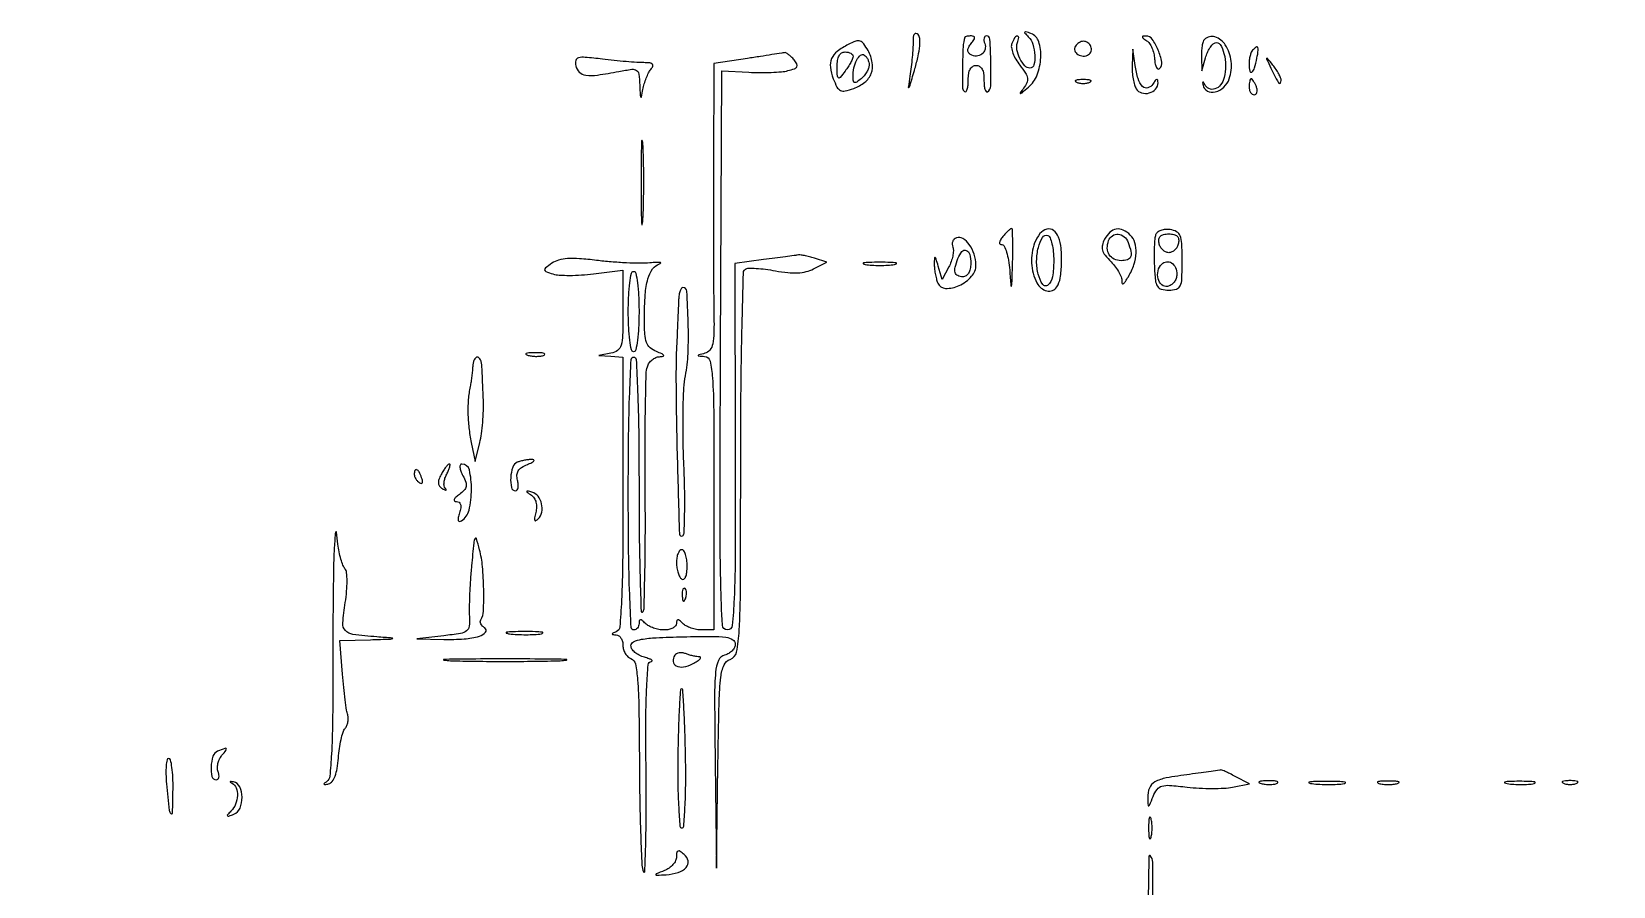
# Model space of a CAD drawing. Extents: x 24 to 1546, y 0 to 2379.
# Drawn here: x 23.5 to 319.1, y 1808.1 to 1967.8 of the extents above; entities that cross this region are included whole.
import ezdxf

# ---------------------------------------------------------------- set-up
doc = ezdxf.new("R2010")
doc.units = 0
doc.header["$MEASUREMENT"] = 0
doc.layers.get('0').update_dxf_attribs({"linetype": 'CONTINUOUS'})

msp = doc.modelspace()

# ---------------------------------------------------------------- linework, layer by layer
msp.add_lwpolyline([(339.46395, 1554.999339, -0.000003), (282.698834, 1555.153426, -0.227171)], format="xyb")
for points in [[(176.11491, 1965.405391, 0.045042), (174.045185, 1964.095237, 0.126221), (172.993988, 1962.755568, 0.13725), (172.765189, 1961.148424, 0.057449), (173.302735, 1959.00892, 0.028301), (173.99528, 1957.447691, 0.165259), (174.631908, 1956.831432, 0.166815), (175.508782, 1956.733699, 0.028969), (177.135532, 1957.197091, 0.086086), (179.204996, 1958.347009, 0.133594), (180.395173, 1959.992279, 0.132832), (180.591599, 1962.021014, 0.084632), (179.804014, 1964.272819, 0.030795), (178.988244, 1965.554284, 0.162525), (178.319475, 1966.031828, 0.163313), (177.499827, 1966.010597, 0.031173)], [(188.212798, 1965.850468, -0.018165), (188.176944, 1964.674668, -0.006641), (188.043768, 1963.01545, -0.006574), (187.850045, 1961.203739, -0.007821), (187.618091, 1959.5, 0.004198), (187.320755, 1957.428429, 0.793206), (187.442007, 1957.382263, 0.077103), (187.695752, 1957.92193, 0.00148), (188.559356, 1960.895469, 0.015306), (189.157752, 1963.247951, 0.031285), (189.453379, 1965.12851, 0.038413), (189.476611, 1966.52906, 0.183312), (189.154063, 1967.245937, 0.144842), (188.76037, 1967.459846, 0.305892), (188.452659, 1967.33563, 0.122603), (188.260541, 1966.808386, 0.027828)], [(197.911665, 1966.75, 0.072731), (197.558838, 1964.958368, 0.010355), (197.451656, 1961.202022, 0.005159), (197.461518, 1957.258838, 0.256515), (197.832357, 1956.603609, 0.37098), (198.108766, 1956.647339, 0.099724), (198.341491, 1957.068709, 0.053737), (198.494542, 1957.829788, 0.025917), (198.533619, 1958.824714, -0.04078), (198.612922, 1959.973054, -0.087959), (198.895705, 1960.809722, -0.125572), (199.367346, 1961.314742, -0.143402), (200, 1961.5, -0.143402), (200.632654, 1961.314742, -0.125572), (201.104295, 1960.809722, -0.087959), (201.387078, 1959.973054, -0.04078), (201.466381, 1958.824714, 0.023511), (201.500766, 1957.826924, 0.048044), (201.638932, 1957.056609, 0.085105), (201.849072, 1956.614029, 0.396887), (202.100996, 1956.562419, 0.252015), (202.726888, 1957.646809, 0.011862), (202.753075, 1962.010043, 0.010761), (202.581748, 1966.373526, 0.396526), (201.916, 1967, 0.196681), (201.636206, 1966.885511, 0.14386), (201.471088, 1966.589088, 0.09504), (201.456179, 1966.136938, 0.052513), (201.599558, 1965.601151, -0.154335), (201.665919, 1964.499308, -0.166759), (201.080886, 1963.599654, -0.161669), (200.050018, 1963.231309, -0.145051), (198.951442, 1963.530011, -0.110253), (198.564792, 1963.907337, -0.160707), (198.443671, 1964.36394, -0.115588), (198.608797, 1964.918193, -0.043282), (199.073886, 1965.589028, 0.023542), (199.581562, 1966.262907, 0.141986), (199.716495, 1966.674921, 0.313517), (199.562784, 1966.913039, 0.097798), (199.122445, 1967, 0.020847), (198.686043, 1966.981797, 0.030069), (198.30377, 1966.926563, 0.03015), (198.010504, 1966.847322, 0.230709)], [(209.75, 1966.859246, -0.121137), (210.606142, 1965.432972, -0.062803), (210.968181, 1963.374235, -0.073362), (210.793306, 1961.592346, -0.344344), (210.035184, 1961, -0.216865), (209.079399, 1961.435012, -0.065789), (208.178186, 1962.795152, -0.063571), (207.623149, 1964.432586, -0.136877), (207.718461, 1965.75, 0.055803), (207.947839, 1966.717463, 0.503782), (207.678946, 1966.972399, 0.220049), (207.169742, 1966.618195, 0.040879), (206.662865, 1965.563824, 0.135476), (206.591634, 1964.832515, 0.045487), (206.873176, 1963.78734, 0.041315), (207.412393, 1962.631861, 0.036844), (208.15272, 1961.532977, -0.021975), (209.210567, 1960.059244, -0.104174), (209.585173, 1959.09637, -0.14693), (209.474586, 1958.239452, -0.059621), (208.864077, 1957.219153, 0.007549), (208.214706, 1956.352813, 0.684814), (208.277317, 1956.25573, 0.123596), (208.573665, 1956.398471, 0.002882), (209.767233, 1957.404988, 0.12525), (211.400433, 1959.715817, 0.079676), (212.081119, 1962.95658, 0.088911), (211.69542, 1965.92191, 0.228963), (210.25, 1967.452257, 0.008433), (209.307933, 1967.79283, 0.309425), (209.097977, 1967.734694, 0.377046), (209.10202, 1967.538647, 0.009992)], [(218.542705, 1965.069098, 0.221146), (218.444975, 1964.246757, 0.174599), (219.002687, 1963.53216, 0.137965), (220.013092, 1963.232649, 0.142848), (221.016312, 1963.510081, 0.189436), (221.503635, 1964.160814, 0.165456), (221.45272, 1965.014234, 0.147302), (220.873321, 1965.730681, 0.150691), (220, 1966, 0.08914), (219.620145, 1965.931737, 0.053258), (219.208109, 1965.726548, 0.051122), (218.828194, 1965.425183, 0.061191)], [(231.847654, 1966.115317, -0.102744), (232.375591, 1965.603775, -0.046166), (232.844186, 1964.754379, -0.043067), (233.189645, 1963.731773, -0.04521), (233.347654, 1962.681653, 0.030677), (233.460937, 1961.744712, 0.075364), (233.686477, 1961.090735, 0.176807), (233.977459, 1960.825971, 0.301957), (234.287161, 1960.888184, 0.245808), (234.676389, 1962.128895, 0.053258), (234.025066, 1964.356291, 0.053302), (232.9196, 1966.392387, 0.249731), (231.774751, 1966.984687, 0.028686), (231.179906, 1966.943358, 0.401657), (231.056864, 1966.791268, 0.219846), (231.188278, 1966.559858, 0.014167)], [(242.666667, 1966.333333, 0.124626), (242.415134, 1965.911252, 0.029191), (242.225114, 1965.103646, 0.028316), (242.110535, 1964.121194, 0.024518), (242.09968, 1963.083333), (242.19936, 1960.5), (242.877263, 1962.925861, -0.035078), (243.218063, 1963.881304, -0.038721), (243.680061, 1964.747135, -0.042117), (244.187364, 1965.412046, -0.128987), (244.658244, 1965.719415, -0.343882), (245.594917, 1965.387365, -0.078524), (246.313546, 1963.7383, -0.06076), (246.620228, 1961.443765, -0.066919), (246.347241, 1959.219851, -0.098299), (245.67911, 1957.842858, -0.153653), (244.614146, 1957.085524, -0.198077), (243.50394, 1957.17213, -0.161755), (242.658333, 1958.025, 0.021854), (242.47198, 1958.362824, 0.485648), (242.375208, 1958.374375, 0.236791), (242.328524, 1958.233682, 0.013819), (242.408333, 1957.775, 0.230744), (243.224031, 1956.709667, 0.179003), (244.695259, 1956.547867, 0.128945), (246.299754, 1957.426891, 0.120861), (247.313789, 1959, 0.113428), (247.658942, 1962.240021, 0.111728), (246.559515, 1965.325506, 0.176445), (244.631, 1966.811979, 0.2802)], [(157.25, 1962.785269), (151, 1961.825384), (150.929363, 1942.662692, 0.000745), (150.91201, 1934.764085, 0.000748), (150.918228, 1926.877484, 0.00073), (150.943974, 1920.000172, 0.003002), (150.99065, 1915.835127, -0.006915), (151.005215, 1911.525835, -0.048325), (150.780711, 1909.436184, -0.118745), (150.249453, 1908.307677, -0.161635), (149.311288, 1907.701128, 0.002376), (148.149367, 1907.39429, 0.310294), (148.058168, 1907.287349, 0.42202), (148.13382, 1907.19649, 0.002898), (149.25, 1907.116001, -0.331473), (150.269472, 1906.246202, -0.039043), (150.731706, 1903.108356, -0.015675), (150.957288, 1896.991553, -0.001379), (151, 1881.5), (151, 1856), (148.7, 1856, -0.045545), (147.73134, 1856.088418, -0.037078), (146.723125, 1856.3525, -0.038434), (145.825061, 1856.739764, -0.075503), (145.2, 1857.2, 0.018208), (144.578624, 1857.777696, 0.180052), (144.25, 1857.9, 0.354955), (144.056215, 1857.742599, 0.051663), (144, 1857.2, -0.184457), (143.825048, 1856.7419, -0.090315), (143.324375, 1856.3525, -0.070178), (142.58011, 1856.088588, -0.050201), (141.7, 1856, -0.045545), (140.73134, 1856.088418, -0.037078), (139.723125, 1856.3525, -0.038434), (138.825061, 1856.739764, -0.075503), (138.2, 1857.2, 0.018208), (137.578624, 1857.777696, 0.180052), (137.25, 1857.9, 0.354955), (137.056215, 1857.742599, 0.051663), (137, 1857.2, -0.081935), (136.924388, 1856.74168, -0.092192), (136.70625, 1856.3525, -0.100665), (136.381414, 1856.092278, -0.119248), (136, 1856, -0.399768), (135.534362, 1856.443109, -0.002594), (135.259804, 1862.625, -0.007037), (135.060447, 1870.558738, -0.002762), (135, 1881.5, -0.002762), (135.060447, 1892.441262, -0.007037), (135.259804, 1900.375, -0.002594), (135.534362, 1906.556891, -0.399768), (136, 1907, -0.398834), (136.463993, 1906.559878, -0.002859), (136.739655, 1900.708333, -0.00741), (136.939363, 1893.184179, -0.002929), (137, 1882.833333, 0.002595), (137.047861, 1873.611899, 0.004515), (137.19637, 1865.961995, 0.001159), (137.396975, 1859.442401, 0.656282), (137.668493, 1859.33516, 0.191948), (137.936984, 1859.959527, 0.001201), (138.088939, 1866.177864, 0.004629), (138.180282, 1873.32899, 0.002907), (138.161063, 1881.690737, -0.002532), (138.135337, 1890.132222, -0.003739), (138.20567, 1897.539247, -0.001739), (138.334562, 1903.84054, -0.070969), (138.559958, 1905.18891, -0.076641), (138.905578, 1905.885948, -0.066226), (139.46019, 1906.486612, -0.068489), (140.131188, 1906.903765, -0.09574), (140.817388, 1907.063386, 0.034173), (141.508155, 1907.136864, 0.522766), (141.593162, 1907.320703, 0.155483), (141.30095, 1907.583279, 0.010337), (140.25, 1908.031162, -0.081227), (139.068059, 1908.746554, -0.130114), (138.400649, 1909.710395, -0.073959), (138.085874, 1911.269507, -0.013539), (138.013655, 1914.217776, -0.016057), (138.168635, 1918.682645, -0.05129), (138.670313, 1921.617554, -0.08632), (139.544393, 1923.455099, -0.164785), (140.852625, 1924.404842, 0.180056), (141.04542, 1924.553734, 0.555344), (140.987959, 1924.670598, 0.039584), (140.256606, 1924.685822, 0.008654), (139, 1924.590615, -0.026082), (137.220283, 1924.518004, -0.008917), (134.637442, 1924.593467, -0.008836), (131.784514, 1924.778346, -0.010088), (129.063634, 1925.05838, 0.012207), (125.866362, 1925.373759, 0.034579), (123.625866, 1925.384466, 0.050532), (121.982428, 1925.110251, 0.08639), (120.72672, 1924.521141, 0.010298), (119.523564, 1923.640937, 0.259816), (119.366563, 1923.279911, 0.286755), (119.597198, 1922.980714, 0.012058), (120.923415, 1922.524307, 0.062228), (122.081323, 1922.309968, 0.015354), (124.017183, 1922.25568, 0.015475), (126.254805, 1922.33093, 0.014934), (128.510329, 1922.544557), (134, 1923.230447), (134, 1915.684774, -0.006101), (133.943887, 1911.086223, -0.062694), (133.661096, 1909.210386, -0.167414), (132.993452, 1908.248189, -0.110994), (131.75, 1907.705733), (129.5, 1907.272364), (131.75, 1907.136182), (134, 1907), (134, 1881.583333, -0.0022), (133.944247, 1868.913884, -0.009847), (133.732744, 1861.493037, -0.008274), (133.413204, 1856.56376, -0.283765), (132.75, 1855.662281, 0.009076), (132.090194, 1855.382013, 0.295955), (132, 1855.242982, 0.382689), (132.096611, 1855.135242, 0.011437), (132.75, 1855.078947, -0.145035), (133.227022, 1854.904207, -0.091917), (133.632812, 1854.467119, -0.077773), (133.906653, 1853.836604, -0.063711), (134, 1853.106989, 0.07271), (134.112085, 1852.340293, 0.064008), (134.440625, 1851.600966, 0.066864), (134.926463, 1850.999607, 0.098143), (135.5, 1850.638374, -0.257857), (136.319265, 1849.665056, -0.028509), (136.734107, 1846.676923, -0.016723), (136.979129, 1841.522657, -0.002579), (137.070285, 1831.281385, 0.003337), (137.146546, 1823.96059, 0.004871), (137.31959, 1817.513147, 0.002481), (137.546303, 1812.058301, 0.082882), (137.820285, 1810.784647, 0.809727), (138.08442, 1810.82938, 0.003804), (138.24682, 1815.584877, 0.00581), (138.339517, 1821.801434, 0.003048), (138.317824, 1829.534647, -0.002833), (138.285777, 1839.442507, -0.011539), (138.43945, 1845.465162, -0.009739), (138.714392, 1849.498309, -0.364783), (139.317824, 1850.09968, 0.284125), (139.472228, 1850.214108, 0.367095), (139.418361, 1850.374354, 0.053817), (138.891292, 1850.619491, 0.014126), (138, 1850.894765, -0.050768), (137.043727, 1851.2687, -0.059104), (136.234375, 1851.813276, -0.068643), (135.683533, 1852.437059, -0.147636), (135.5, 1853.045085, -0.291792), (135.972731, 1853.786164, -0.066257), (137.463838, 1854.252061, -0.031112), (140.198168, 1854.549398, -0.005787), (145.25, 1854.723956, -0.004848), (150.644452, 1854.795546, -0.035144), (153.230768, 1854.622821, -0.095356), (154.534641, 1854.180459, -0.269659), (155, 1853.380337, -0.115988), (154.849906, 1852.742018, -0.075485), (154.4125, 1852.119601, -0.069258), (153.764481, 1851.607002, -0.068901), (153, 1851.289749, 0.232568), (151.85744, 1850.30213, 0.078476), (151.310004, 1848.106645, 0.023172), (151.124066, 1843.617549, 0.001657), (151.227096, 1831.133369), (151.454192, 1811.5), (151.748477, 1830.689398, -0.001879), (151.97603, 1842.606274, -0.02284), (152.288948, 1847.165809, -0.069635), (152.882989, 1849.461217, -0.221305), (154.021381, 1850.506786, 0.274241), (155.229115, 1851.861386, 0.034681), (155.731835, 1855.911665, 0.012706), (155.961524, 1863.900917, 0.000833), (156, 1887.008371, -0.002297), (156.063649, 1900.862084, -0.003805), (156.260026, 1912.551641, -0.00069), (156.524299, 1922.7975, -0.252695), (156.889147, 1923.431489, -0.138542), (157.482106, 1923.60087, -0.015463), (158.900603, 1923.561124, -0.017859), (160.619422, 1923.397952, -0.013583), (162.488069, 1923.101131, 0.020371), (164.79976, 1922.766033, 0.03924), (166.669052, 1922.719703, 0.048111), (168.240231, 1922.956855, 0.058222), (169.633588, 1923.484928), (172.069331, 1924.748607), (169.784665, 1925.482455, 0.016502), (168.842318, 1925.751183, 0.017366), (167.900122, 1925.95207, 0.017273), (167.078412, 1926.068534, 0.071103), (166.577453, 1926.050636, -0.009837), (165.973252, 1925.954364, -0.000758), (164.345233, 1925.730216, -0.001038), (162.402125, 1925.469793, -0.000792), (160.273898, 1925.192484), (154.892891, 1924.5), (154.97086, 1890.25, -0.001149), (154.970434, 1870.566099, -0.010024), (154.774951, 1861.827963, -0.014109), (154.420503, 1856.818093, -0.385549), (153.517264, 1856, -0.399397), (152.580092, 1856.89069, -0.006616), (152.284797, 1864.736888, -0.006605), (152.137393, 1877.925662, -0.000722), (152.24285, 1908.25), (152.5, 1960.5), (157.5, 1960.218753, 0.012372), (159.585783, 1960.153139, 0.011592), (161.718111, 1960.188279, 0.011647), (163.608015, 1960.307414, 0.038481), (164.838251, 1960.509955, 0.025248), (166.040814, 1960.869577, 0.182738), (166.493621, 1961.252952, 0.256167), (166.496244, 1961.756694, 0.049135), (165.965806, 1962.541201, 0.027656), (165.456259, 1963.090335, 0.035177), (164.926408, 1963.534047, 0.037851), (164.447827, 1963.828232, 0.170581), (164.127555, 1963.872577, -0.010546), (163.677985, 1963.791125, -0.000336), (161.848407, 1963.500618, -0.00065), (159.690206, 1963.162294, -0.000451)], [(125.178722, 1961.401429, 0.158772), (125.833866, 1960.241199, 0.154822), (127.053493, 1959.674988, 0.067579), (129.22833, 1959.691339, 0.012022), (133.25, 1960.367261, -0.013574), (135.669772, 1960.766236, -0.182203), (136.531579, 1960.569727, -0.219165), (136.965232, 1959.869744, -0.020463), (137.136182, 1957.795313, 0.002231), (137.223448, 1955.889798, 0.149279), (137.333003, 1955.58647, 0.646839), (137.462987, 1955.615601, 0.005051), (137.732, 1957, -0.026688), (137.983321, 1958.048821, -0.022202), (138.35819, 1959.132812, -0.022773), (138.791686, 1960.096065, -0.054849), (139.218263, 1960.75, 0.071159), (139.581023, 1961.347673, 0.315449), (139.500817, 1961.728272, 0.165285), (139.006239, 1961.951723, 0.023274), (137.872445, 1962.008692, -0.01582), (136.61267, 1962.053182, -0.004298), (134.624613, 1962.203635, -0.004344), (132.370738, 1962.413435, -0.004501), (130.147513, 1962.660121, 0.007018), (126.928691, 1963.000891, 0.08509), (125.694303, 1962.904002, 0.277483), (125.199238, 1962.404913, 0.110224)], [(177, 1963.19113, -0.102298), (176.910717, 1962.759313, -0.020657), (176.568717, 1962.049658, -0.021005), (176.093849, 1961.24362, -0.018293), (175.531803, 1960.44113, -0.008904), (174.575217, 1959.22215, -0.359985), (174.265865, 1959.160556, -0.266048), (174.074305, 1959.468698, -0.006145), (174.031803, 1961.25, -0.038784), (174.110388, 1962.439601, -0.086943), (174.391603, 1963.296967, -0.126574), (174.863085, 1963.81105, -0.145204), (175.5, 1964, -0.051956), (176.073921, 1963.940201, -0.071851), (176.559375, 1963.762394, -0.091838), (176.885572, 1963.499844, -0.179368)], [(180, 1961.563428, -0.089495), (179.892671, 1960.968595, -0.043127), (179.559375, 1960.266524, -0.040918), (179.073935, 1959.57377, -0.046298), (178.5, 1959, -0.019721), (177.691824, 1958.381417, -0.204932), (177.291396, 1958.296243, -0.31432), (177.060111, 1958.536184, -0.039507), (177, 1959.295768, -0.04968), (177.173562, 1961.038263, -0.068065), (177.690312, 1962.525162, -0.105325), (178.389869, 1963.389756, -0.318735), (179.104785, 1963.435239, -0.089854), (179.447538, 1963.126771, -0.053216), (179.737031, 1962.657169, -0.050994), (179.933598, 1962.108827, -0.060651)], [(229.165145, 1961.5, 0.027832), (229.178707, 1960.249034, 0.025589), (229.329746, 1958.971258, 0.026476), (229.583403, 1957.846269, 0.072568), (229.914388, 1957.104283, 0.185215), (230.927997, 1956.349534, 0.136078), (232.342263, 1956.344908, 0.138757), (233.537679, 1957.066322, 0.193361), (233.984687, 1958.218615, 0.050524), (233.926926, 1958.727997, 0.414827), (233.749239, 1958.842008, 0.181576), (233.47514, 1958.664299, 0.018146), (233.026328, 1958.008359, -0.182855), (232.07773, 1957.29423, -0.281412), (231.115204, 1957.555485, -0.117335), (230.270246, 1959.019269, -0.037141), (229.726779, 1961.5), (229.299664, 1964.5)], [(251.666667, 1964.333333, 0.102712), (251.409805, 1963.941869, 0.032763), (251.195833, 1963.275, 0.031128), (251.049138, 1962.481212, 0.030136), (251, 1961.666667, 0.051736), (251.131979, 1960.394571, 0.561507), (251.526873, 1960.254541, 0.153486), (252.033165, 1961.021102, 0.022217), (252.473942, 1962.864693, 0.010422), (252.728389, 1964.352258, 0.164243), (252.639064, 1964.851595, 0.454048), (252.343571, 1964.916362, 0.037202)], [(255.080288, 1961, 0.006075), (256.055586, 1959.014628, 0.053694), (256.586824, 1958.196761, 0.489146), (256.854728, 1958.202762, 0.161007), (257, 1958.642204, 0.098188), (256.900605, 1959.14347, 0.024594), (256.54317, 1959.901384, 0.024166), (256.040098, 1960.744118, 0.022242), (255.444834, 1961.55887, 0.001461), (254.39989, 1962.85537, 0.508695), (254.291678, 1962.849775, 0.260205), (254.280547, 1962.688401, 0.001053)], [(218.75, 1958.337719, 0.057986), (219.320008, 1958.181385, 0.037979), (220, 1958.12966, 0.037979), (220.679992, 1958.181385, 0.057986), (221.25, 1958.337719, 0.174857), (221.459382, 1958.525001, 0.447206), (221.398438, 1958.693942, 0.078554), (220.89144, 1958.810911, 0.017491), (220, 1958.842105, 0.017491), (219.10856, 1958.810911, 0.078554), (218.601562, 1958.693942, 0.447206), (218.540618, 1958.525001, 0.174857)], [(251, 1957.5, 0.062722), (251.07223, 1956.926468, 0.08088), (251.284531, 1956.440625, 0.098158), (251.599211, 1956.115494, 0.152681), (251.968615, 1956, 0.184534), (252.289193, 1956.122486, 0.147206), (252.483616, 1956.440625, 0.100118), (252.511135, 1956.925634, 0.055937), (252.361626, 1957.5, 0.02136), (252.112506, 1958.074558, 0.030395), (251.839659, 1958.559375, 0.030693), (251.579329, 1958.912889, 0.222225), (251.393011, 1959, 0.289661), (251.241071, 1958.903916, 0.046727), (251.115447, 1958.559375, 0.039339), (251.028469, 1958.074824, 0.024748)], [(137.394557, 1939.5, 0.002028), (137.415924, 1934.483644, 0.010914), (137.498197, 1931.755039, 0.884121), (137.616526, 1931.746638, 0.036599), (137.74339, 1932.79375, 0.007321), (137.850869, 1936.07342, 0.00458), (137.88528, 1939.914922, 0.004596), (137.849716, 1943.700613, 0.008346), (137.740553, 1946.79375, 0.070857), (137.614954, 1947.4349, 0.825028), (137.495023, 1947.417539, 0.009805), (137.414612, 1944.525065, 0.002097)], [(205, 1929.5, 0.029754), (204.527604, 1928.856478, 0.11453), (204.360594, 1928.392739, 0.265698), (204.478164, 1928.116039, 0.163847), (204.822764, 1928, -0.291652), (205.259824, 1927.72136, -0.035239), (205.686816, 1926.604687, -0.033009), (206.044107, 1925.070312, -0.021028), (206.264961, 1923.25, 0.001331), (206.507005, 1920.281222, 0.801789), (206.608285, 1920.267453, 0.080956), (206.699297, 1920.733901, 0.000576), (206.819752, 1924.75, 0.005659), (206.86173, 1927.146526, 0.009439), (206.836145, 1929.164062, 0.00354), (206.770646, 1930.858424, 0.400886), (206.622445, 1931, 0.172217), (206.412416, 1930.925448, 0.016008), (205.99011, 1930.559375, 0.019119), (205.504355, 1930.074554, 0.013852)], [(210.93395, 1928.326276, 0.105656), (210.353591, 1924.557481, 0.102824), (211.353071, 1920.840299, 0.218583), (213.218151, 1919.35415, 0.322736), (215.085612, 1920.104283, 0.103748), (215.702449, 1921.754481, 0.0295), (215.955265, 1924.495476, 0.030489), (215.875858, 1927.33413, 0.069482), (215.393011, 1929.418213, 0.138935), (214.476897, 1930.642224, 0.226861), (213.232389, 1930.902301, 0.165291), (211.932793, 1930.073377, 0.078179)], [(224.012265, 1929.022918, 0.064454), (223.592741, 1927.917308, 0.128575), (223.613006, 1926.988319, 0.098822), (224.10582, 1926.029009, 0.028466), (225.221563, 1924.778437, -0.035691), (226.069751, 1923.79967, -0.038644), (226.745452, 1922.734841, -0.041918), (227.171066, 1921.74042, -0.124137), (227.225263, 1921.005519, 0.183985), (227.282462, 1920.708911, 0.452664), (227.474887, 1920.676621, 0.071806), (227.886721, 1921.124447, 0.01614), (228.445347, 1922, 0.051437), (229.488617, 1924.257781, 0.071278), (229.904272, 1926.445549, 0.084934), (229.666534, 1928.352572, 0.123602), (228.8, 1929.8, 0.08504), (227.488245, 1930.728035, 0.152915), (226.19545, 1930.913615, 0.150029), (225.010479, 1930.32838, 0.080881)], [(233.545492, 1929.820137, 0.060141), (233.383868, 1929.044254, 0.010769), (233.289572, 1927.565915, 0.011492), (233.256076, 1925.819633, 0.010155), (233.299963, 1924, 0.013667), (233.489502, 1921.363079, 0.110784), (233.867996, 1920.220004, 0.198435), (234.604771, 1919.673056, 0.06178), (236, 1919.5, 0.067911), (237.429226, 1919.69502, 0.221767), (238.136364, 1920.3, 0.098356), (238.441399, 1921.599576, 0.008616), (238.5, 1925, 0.010287), (238.43391, 1928.211913, 0.082288), (238.132972, 1929.656719, 0.177269), (237.467413, 1930.414872, 0.089839), (236.245529, 1930.820137, 0.05709), (235.350226, 1930.844318, 0.067012), (234.522424, 1930.658443, 0.078346), (233.884594, 1930.300769, 0.145474)], [(196.306177, 1929.273163, 0.116026), (195.891041, 1929.015138, 0.104975), (195.616032, 1928.590291, 0.097466), (195.524866, 1928.062302, 0.085979), (195.63318, 1927.513533, -0.102326), (195.745252, 1926.829791, -0.03951), (195.629209, 1925.871083, -0.037042), (195.334149, 1924.819225, -0.037625), (194.888286, 1923.828141), (193.622566, 1921.5), (192.910963, 1924, 0.004497), (192.521694, 1925.322292, 0.172149), (192.340775, 1925.567195, 0.581944), (192.205449, 1925.500066, 0.010386), (192.169965, 1924.5, 0.02876), (192.20798, 1923.612524, 0.018766), (192.348871, 1922.596859, 0.018884), (192.561677, 1921.61355, 0.03391), (192.820285, 1920.829733, 0.298924), (194.287433, 1919.818716, 0.116327), (196.813048, 1920.354857, 0.096914), (199.157187, 1922.078455, 0.191645), (199.968197, 1924.201726, 0.075189), (199.636107, 1926.209327, 0.078), (198.726484, 1928.001323, 0.097416), (197.51528, 1929.132354, 0.224159)], [(214.5, 1925, -0.038844), (214.264082, 1921.967826, -0.175633), (213.422137, 1920.437645, -0.453578), (212.436157, 1920.568144, -0.085621), (211.600287, 1922.456446, -0.063798), (211.306198, 1924.926964, -0.057631), (211.624852, 1927.481993, -0.073192), (212.37782, 1929.338374, -0.354043), (213.369339, 1929.71022, -0.219916), (213.80767, 1929.298016, -0.036912), (214.167868, 1928.171127, -0.034479), (214.417494, 1926.687173, -0.024436)], [(228.393011, 1928.418213, -0.030638), (228.930235, 1926.712673, -0.153639), (228.869941, 1925.725489, -0.230808), (228.286148, 1925.180286, -0.074527), (227.083333, 1925, -0.110654), (225.778514, 1925.292347, -0.144544), (224.870086, 1926.101924, -0.13562), (224.511818, 1927.319468, -0.092507), (224.754296, 1928.75, -0.15498), (225.468271, 1929.670121, -0.175341), (226.54509, 1929.952226, -0.156909), (227.644912, 1929.48436, -0.123344)], [(237.809629, 1928.25, -0.076985), (237.570137, 1927.581313, -0.076288), (237.13903, 1927.014062, -0.081628), (236.587917, 1926.632352, -0.111169), (236, 1926.5, -0.111169), (235.412083, 1926.632352, -0.081628), (234.86097, 1927.014062, -0.076288), (234.429863, 1927.581313, -0.076985), (234.190371, 1928.25, -0.080835), (234.167453, 1929.041863, -0.169023), (234.441706, 1929.585443, -0.141833), (235.037793, 1929.90099, -0.051314), (236, 1930, -0.051314), (236.962207, 1929.90099, -0.141833), (237.558294, 1929.585443, -0.169023), (237.832547, 1929.041863, -0.080835)], [(179.25, 1924.283746, 0.023547), (180.502218, 1924.153981, 0.014044), (182, 1924.111902, 0.014044), (183.497782, 1924.153981, 0.023547), (184.75, 1924.283746, 0.124239), (185.112409, 1924.435926, 0.664672), (185.076562, 1924.577962, 0.03126), (183.97062, 1924.675363, 0.006336), (182, 1924.700336, 0.006336), (180.02938, 1924.675363, 0.03126), (178.923438, 1924.577962, 0.664672), (178.887591, 1924.435926, 0.124239)], [(199, 1924.5, -0.04716), (198.90137, 1923.456621, -0.088208), (198.6, 1922.666667, -0.118484), (198.11998, 1922.177821, -0.140575), (197.5, 1922, -0.108648), (196.560121, 1922.206672, -0.224239), (196.088171, 1922.770736, -0.127066), (196.085385, 1923.779791, -0.029106), (196.606989, 1925.418213, -0.07783), (197.344397, 1926.7009, -0.325871), (198.15382, 1926.919396, -0.247246), (198.801783, 1926.180084, -0.058786)], [(237.5, 1922.430362, -0.087068), (237.367985, 1921.677995, -0.079116), (236.985938, 1920.987389, -0.081012), (236.418387, 1920.462969, -0.098819), (235.75, 1920.190371, -0.232753), (234.685979, 1920.48154, -0.150235), (234.00714, 1921.593531, -0.120414), (233.991789, 1923.102924, -0.139875), (234.6875, 1924.354167, -0.16403), (235.595341, 1924.804219, -0.185843), (236.536784, 1924.581376, -0.145948), (237.247627, 1923.704185, -0.098108)], [(137, 1915.5, -0.011522), (136.931377, 1912.522473, -0.02162), (136.716667, 1910.125, -0.018508), (136.409838, 1908.332853, -0.354925), (136, 1908, -0.354925), (135.590162, 1908.332853, -0.018508), (135.283333, 1910.125, -0.02162), (135.068623, 1912.522473, -0.011522), (135, 1915.5, -0.011522), (135.068623, 1918.477527, -0.02162), (135.283333, 1920.875, -0.018508), (135.590162, 1922.667147, -0.354925), (136, 1923, -0.354925), (136.409838, 1922.667147, -0.018508), (136.716667, 1920.875, -0.02162), (136.931377, 1918.477527, -0.011522)], [(144.404637, 1917.75, -0.000535), (144.35405, 1916.585893, -0.000167), (144.275683, 1914.839062, -0.000167), (144.186843, 1912.887865, -0.000184), (144.09956, 1911, 0.013429), (143.913031, 1901.539273, 0.004965), (144.140659, 1888.207283, 0.000848), (144.552258, 1873.868556, 0.577211), (145.110544, 1873.56832, 0.249913), (145.424876, 1874.107976, 0.004223), (145.528578, 1877.659877, 0.009708), (145.534174, 1881.877459, 0.006168), (145.384763, 1886.786979, -0.007107), (145.237418, 1891.947483, -0.007855), (145.244308, 1896.94055, -0.007373), (145.379893, 1901.197921, -0.039499), (145.670421, 1903.5, 0.042262), (146.168548, 1907.630353, 0.015979), (146.189449, 1913.449373, 0.00725), (145.9383, 1919.305037, 0.39751), (145.202283, 1920, 0.257143), (144.925369, 1919.847504, 0.055895), (144.678283, 1919.339062, 0.045139), (144.492258, 1918.611957, 0.029482)], [(105.923489, 1905.25, -0.013557), (105.865788, 1904.436425, -0.007079), (105.752132, 1903.426562, -0.007035), (105.606187, 1902.393166, -0.010683), (105.447589, 1901.5, 0.028828), (105.104659, 1899.057003, 0.025266), (105.023977, 1896.480104, 0.024118), (105.205828, 1893.788029, 0.021063), (105.649449, 1891), (106.358618, 1887.5), (107.23107, 1891, 0.026552), (107.552721, 1892.661704, 0.013208), (107.791862, 1894.79375, 0.013071), (107.923774, 1897.021506, 0.01872), (107.915005, 1899, 0.000084), (107.837145, 1900.851172, 0.000085), (107.759091, 1902.692187, 0.000082), (107.690683, 1904.293028, 0.000351), (107.648959, 1905.25, 0.042761), (107.561553, 1905.919898, 0.060836), (107.363399, 1906.485938, 0.078283), (107.092051, 1906.870476, 0.202721), (106.785714, 1907, 0.20279), (106.479455, 1906.87046, 0.078334), (106.208328, 1906.485938, 0.060861), (106.010504, 1905.919898, 0.042765)], [(116.269032, 1907.307009, 0.037336), (117.036634, 1907.167106, 0.029507), (117.880008, 1907.127736, 0.030339), (118.671085, 1907.185595, 0.06278), (119.269032, 1907.344063, 0.31318), (119.386009, 1907.52287, 0.333666), (119.257153, 1907.684921, 0.052471), (118.580113, 1907.787295, 0.014395), (117.5, 1907.805051, 0.012823), (116.431793, 1907.764444, 0.080377), (115.900903, 1907.643467, 0.597527), (115.883358, 1907.48334, 0.087174)], [(95, 1885.059017, 0.088797), (95.072509, 1884.65395, 0.053277), (95.290385, 1884.21498, 0.051183), (95.610411, 1883.810572, 0.061454), (95.988546, 1883.507079, 0.1144), (96.325929, 1883.393111, 0.32948), (96.525685, 1883.512472, 0.155351), (96.556862, 1883.868281, 0.036408), (96.381557, 1884.448062, 0.029964), (95.894727, 1885.51997, 0.168622), (95.441482, 1885.942608, 0.444011), (95.117673, 1885.798253, 0.079093)], [(100.032479, 1885.060688, 0.036332), (99.607358, 1884.105555, 0.107083), (99.512713, 1883.39695, 0.14788), (99.727801, 1882.849247, 0.095464), (100.247296, 1882.400363, 0.016962), (100.699681, 1882.160031, 0.147374), (100.922041, 1882.123741, 0.535795), (100.969033, 1882.219504, 0.051743), (100.785184, 1882.471158, -0.15162), (100.582696, 1882.908747, -0.059881), (100.574095, 1883.579249, -0.051989), (100.740635, 1884.358024, -0.044238), (101.070368, 1885.131483, 0.019675), (101.418554, 1885.848522, 0.037828), (101.629743, 1886.451123, 0.055108), (101.693836, 1886.871329, 0.42635), (101.570368, 1887, 0.203153), (101.318031, 1886.893061, 0.024663), (100.912363, 1886.430327, 0.026088), (100.466472, 1885.803497, 0.018686)], [(104.091428, 1884.829165, -0.036275), (104.62345, 1883.634222, -0.133694), (104.689368, 1882.81761, -0.144539), (104.331509, 1882.117203, -0.045025), (103.435482, 1881.329165, 0.027118), (102.782088, 1880.794717, 0.108606), (102.485934, 1880.375122, 0.331082), (102.549297, 1880.117529, 0.174272), (102.876258, 1880, -0.149253), (103.365922, 1879.850502, -0.179385), (103.645266, 1879.461822, -0.107227), (103.68114, 1878.804663, -0.037074), (103.460254, 1877.874771, 0.023902), (103.226378, 1876.993964, 0.112037), (103.232318, 1876.473084, 0.329831), (103.446031, 1876.29342, 0.155086), (103.815929, 1876.386238, 0.200128), (105.237168, 1878.367857, 0.054922), (105.696623, 1882.263046, 0.059105), (105.29454, 1885.890483, 0.348774), (103.897429, 1887, 0.283375), (103.611906, 1886.824052, 0.139745), (103.528908, 1886.389119, 0.070852), (103.691186, 1885.697903, 0.029842)], [(114.25, 1887.337719, 0.222481), (113.400163, 1886.424452, 0.061908), (113.025334, 1884.453646, 0.068905), (113.16128, 1882.60247, 0.353708), (113.90638, 1882, 0.242787), (114.210365, 1882.156853, 0.107033), (114.393642, 1882.584575, 0.070796), (114.425957, 1883.227547, 0.041183), (114.292353, 1883.990043, -0.076154), (114.191032, 1884.963001, -0.128795), (114.43521, 1885.740143, -0.110623), (115.065231, 1886.375775, -0.047191), (116.135973, 1886.926656, 0.01802), (116.963678, 1887.293205, 0.092707), (117.364942, 1887.590601, 0.48784), (117.335535, 1887.773234, 0.129156), (117, 1887.857666, 0.026723), (116.334609, 1887.815152, 0.017408), (115.573437, 1887.698513, 0.017516), (114.836755, 1887.53231, 0.031662)], [(116.893399, 1881.178489, -0.100252), (117.422063, 1880.623385, -0.079146), (117.748253, 1879.858717, -0.070363), (117.844266, 1878.945466, -0.055063), (117.699348, 1877.958307, 0.01513), (117.467449, 1876.94751, 0.138876), (117.503408, 1876.50303, 0.461772), (117.721579, 1876.423667, 0.067371), (118.14973, 1876.74973, 0.147871), (118.817811, 1877.996891, 0.106517), (118.795466, 1879.585386, 0.109206), (118.126272, 1880.992755, 0.162201), (117, 1881.743265, 0.006095), (116.155396, 1881.962534, 0.430493), (116.045196, 1881.89171, 0.28998), (116.105399, 1881.740067, 0.004611)], [(80.035536, 1871, 0.01166), (79.925839, 1868.247165, 0.001441), (79.843992, 1862.241175, 0.001701), (79.791601, 1855.105763, 0.001406), (79.783035, 1847.501871, -0.003527), (79.735898, 1838.720777, -0.011072), (79.532077, 1832.82636, -0.008889), (79.220973, 1828.657377, -0.217747), (78.657536, 1827.67574, 0.016539), (78.173178, 1827.304458, 0.41192), (78.157594, 1827.152554, 0.283501), (78.33481, 1827.090056, 0.012386), (79, 1827.25159, 0.168961), (79.666217, 1827.705184, 0.069244), (80.197848, 1828.678302, 0.049245), (80.588839, 1830.128602, 0.023166), (80.818755, 1832.058102, -0.017823), (81.010437, 1833.827422, -0.020278), (81.322497, 1835.503199, -0.019922), (81.698692, 1836.892173, -0.097403), (82.086008, 1837.603633, 0.073195), (82.414032, 1838.142767, 0.053337), (82.61755, 1838.815205, 0.053553), (82.673633, 1839.511994, 0.075868), (82.56358, 1840.123252, -0.045737), (82.353993, 1840.986531, -0.005491), (82.088266, 1842.931518, -0.006501), (81.827302, 1845.256038, -0.005303), (81.60679, 1847.75), (81.120926, 1854), (86.810463, 1854.174707, 0.000475), (90.583893, 1854.294167, 0.097302), (90.944457, 1854.377296, 0.775262), (90.928924, 1854.468473, 0.000967), (88, 1854.706758, -0.012366), (83.530153, 1855.173189, -0.176119), (82.127966, 1855.8985, -0.209912), (81.647161, 1857.297873, -0.018481), (82.105097, 1861.101303, 0.017261), (82.367783, 1863.239142, 0.024087), (82.444003, 1865.163955, 0.023945), (82.356455, 1866.712741, 0.148164), (82.050676, 1867.43894, -0.082951), (81.680679, 1868.074494, -0.020614), (81.300179, 1869.22093, -0.020507), (80.968387, 1870.587229, -0.019299), (80.741742, 1872.004015, 0.001793), (80.45784, 1874.288856, 0.684648), (80.340346, 1874.317969, 0.137477), (80.230817, 1874.008091, 0.000841)], [(105.708026, 1868, 0.006438), (105.490712, 1865.291409, 0.006094), (105.338588, 1862.528125, 0.006066), (105.263452, 1860.07958, 0.02119), (105.301099, 1858.5, -0.042369), (105.267776, 1856.697393, -0.209272), (104.778348, 1855.834127, -0.120938), (103.631475, 1855.346889, -0.01075), (100.5, 1854.907104), (95.5, 1854.314207), (100.5, 1854.227389, 0.02254), (104.324303, 1854.333391, 0.050775), (107.177363, 1854.835622, 0.15581), (108.307038, 1855.583595, 0.450789), (108.167312, 1856.396596, -0.060221), (107.742721, 1856.735663, -0.078967), (107.455167, 1857.139287, -0.097099), (107.3446, 1857.542205, -0.158253), (107.428004, 1857.883509, 0.129716), (107.930118, 1859.532465, 0.013579), (107.972636, 1863.606255, 0.017957), (107.749769, 1867.836945, 0.040463), (107.208687, 1871, 0.01115), (106.633126, 1873.058785, 0.677867), (106.354825, 1873.082347, 0.091187), (106.122354, 1872.27981, 0.001787)], [(144, 1868.559017, 0.037634), (144.073842, 1867.57934, 0.041396), (144.29375, 1866.653525, 0.045439), (144.615492, 1865.906663, 0.130646), (145, 1865.5, 0.297719), (145.391769, 1865.509855, 0.145541), (145.718784, 1865.916013, 0.069343), (145.933656, 1866.756294, 0.027979), (146, 1867.940983, 0.031003), (145.927265, 1869.112882, 0.048032), (145.70625, 1870.101414, 0.061379), (145.384428, 1870.787575, 0.257909), (145, 1871, 0.222681), (144.617207, 1870.820624, 0.076538), (144.29375, 1870.282961, 0.058208), (144.07317, 1869.49372, 0.039081)], [(145.078947, 1862.416667, 0.018894), (145.137993, 1861.670344, 0.168741), (145.279315, 1861.37858, 0.470617), (145.461564, 1861.395823, 0.054073), (145.683114, 1861.8125, 0.051402), (145.839148, 1862.359369, 0.05415), (145.876576, 1862.916927, 0.060344), (145.797407, 1863.402231, 0.126455), (145.604167, 1863.729167, 0.296942), (145.385309, 1863.77538, 0.208169), (145.200665, 1863.592839, 0.077125), (145.089945, 1863.112848, 0.028489)], [(112.767909, 1855.275269, 0.018638), (114.218327, 1855.150328, 0.01259), (115.878422, 1855.111345, 0.012695), (117.487453, 1855.154945, 0.024559), (118.767909, 1855.285474, 0.212532), (119.000181, 1855.434198, 0.556092), (118.934948, 1855.575472, 0.025342), (117.655786, 1855.668409, 0.005888), (115.5, 1855.690131, 0.005499), (113.352754, 1855.662864, 0.031761), (112.222448, 1855.564056, 0.756877), (112.205163, 1855.425738, 0.069146)], [(101.75, 1850.254119, 0.004979), (106.41616, 1850.15308, 0.002923), (112, 1850.120434, 0.002923), (117.58384, 1850.15308, 0.004979), (122.25, 1850.254119, 0.032133), (123.474339, 1850.371836, 0.908465), (123.467188, 1850.483005, 0.006588), (119.351058, 1850.558883, 0.001314), (112, 1850.578205, 0.001314), (104.648942, 1850.558883, 0.006588), (100.532812, 1850.483005, 0.908465), (100.525661, 1850.371836, 0.032133)], [(143.667134, 1851.270428, 0.162746), (143.390607, 1850.094243, 0.26395), (143.961375, 1849.273901, 0.158646), (145.311902, 1849.094428, 0.07413), (147, 1849.673662, 0.017915), (147.886959, 1850.174872, 0.056957), (148.422463, 1850.593896, 0.249522), (148.500682, 1850.84324, 0.357426), (148.331787, 1850.985258, -0.034804), (147.779146, 1851.030787, -0.016209), (147.0718, 1851.162571, -0.01597), (146.335288, 1851.349494, -0.021484), (145.682938, 1851.568174, 0.059862), (145.076901, 1851.720873, 0.068579), (144.480033, 1851.715082, 0.079214), (143.982807, 1851.558684, 0.139489)], [(144.253671, 1832, 0.006481), (144.261716, 1827.007966, 0.010845), (144.413902, 1822.813075, 0.004659), (144.648362, 1819.333004, 0.391955), (145.007898, 1819, 0.393109), (145.367765, 1819.334649, 0.004756), (145.586443, 1822.796954, 0.010912), (145.719474, 1826.986807, 0.006419), (145.704839, 1831.999135, 0.00396), (145.586805, 1836.983608, 0.006589), (145.398789, 1841.180028, 0.001739), (145.176953, 1844.786693, 0.394873), (144.950612, 1844.999135, 0.397051), (144.725206, 1844.78731, 0.001741), (144.519263, 1841.180996, 0.006593), (144.349738, 1836.984696, 0.00396)], [(58.25, 1833.337719, 0.222351), (57.387889, 1832.411723, 0.06495), (57.025688, 1830.447884, 0.072468), (57.195386, 1828.608888, 0.346467), (57.968615, 1828, 0.186304), (58.28876, 1828.123578, 0.146758), (58.482181, 1828.444366, 0.099359), (58.50817, 1828.933466, 0.055413), (58.35674, 1829.512735, -0.08931), (58.22556, 1830.201285, -0.056234), (58.309349, 1831.017988, -0.054222), (58.581594, 1831.831533, -0.065458), (59.010569, 1832.512735, 0.006192), (59.877802, 1833.58442, 0.368645), (59.868898, 1833.816053, 0.306267), (59.621085, 1833.874497, 0.005186)], [(48.705619, 1827.25, 0.002045), (49.206337, 1822.290429, 0.196893), (49.537416, 1821.67495, 0.624956), (49.835113, 1821.811002, 0.002814), (49.921053, 1826.25, 0.014334), (49.888124, 1828.45441, 0.023589), (49.719143, 1830.310937, 0.020197), (49.464031, 1831.726317, 0.351511), (49.122837, 1832, 0.355667), (48.805344, 1831.74145, 0.02909), (48.63845, 1830.604687, 0.028814), (48.592432, 1829.071124, 0.01723)], [(239.892445, 1829.015936, 0.012703), (235.506584, 1828.337707, 0.081649), (233.399206, 1827.588062, 0.169903), (232.388488, 1826.457536, 0.105852), (232.063386, 1824.690983, 0.003743), (232.116907, 1823.221647, 0.457346), (232.247229, 1823.118609, 0.253232), (232.423073, 1823.262245, 0.002305), (233.081314, 1824.885574, -0.063811), (233.818444, 1826.209383, -0.167804), (234.701321, 1826.816989, -0.087039), (236.146589, 1826.957064, -0.009993), (239.411684, 1826.639326, 0.015775), (241.699533, 1826.443361, 0.013317), (244.128456, 1826.377119, 0.013525), (246.348043, 1826.435768, 0.035998), (247.919746, 1826.633949), (251.051979, 1827.260396), (248.411682, 1828.630198, 0.005631), (247.389703, 1829.145884, 0.009089), (246.507113, 1829.559105, 0.003443), (245.751427, 1829.890082, 0.302277), (245.635693, 1829.868883, -0.155847), (245.50904, 1829.806283, -0.0006), (243.892641, 1829.564244, -0.002988), (242.05191, 1829.302106, -0.001865)], [(60.975, 1827.341667, -0.192579), (61.737294, 1826.489702, -0.098477), (61.959601, 1825.048889, -0.085739), (61.610262, 1823.443728, -0.099416), (60.75, 1822.140754, 0.010587), (60.105699, 1821.463599, 0.396125), (60.108605, 1821.269345, 0.291047), (60.331255, 1821.216021, 0.008117), (61.304095, 1821.568501, 0.208119), (62.441572, 1822.680833, 0.100161), (62.827282, 1824.724512, 0.105099), (62.383482, 1826.685672, 0.240375), (61.225, 1827.597881, 0.014231), (60.766965, 1827.67498, 0.23836), (60.625625, 1827.626617, 0.481148), (60.637877, 1827.528143, 0.022434)], [(253.269032, 1827.307009, 0.037336), (254.036634, 1827.167106, 0.029507), (254.880008, 1827.127736, 0.030339), (255.671085, 1827.185595, 0.06278), (256.269032, 1827.344063, 0.31318), (256.386009, 1827.52287, 0.333666), (256.257153, 1827.684921, 0.052471), (255.580113, 1827.787295, 0.014395), (254.5, 1827.805051, 0.012823), (253.431793, 1827.764444, 0.080377), (252.900903, 1827.643467, 0.597527), (252.883358, 1827.48334, 0.087174)], [(262.767909, 1827.275269, 0.018638), (264.218327, 1827.150328, 0.01259), (265.878422, 1827.111345, 0.012695), (267.487453, 1827.154945, 0.024559), (268.767909, 1827.285474, 0.212532), (269.000181, 1827.434198, 0.556092), (268.934948, 1827.575472, 0.025342), (267.655786, 1827.668409, 0.005888), (265.5, 1827.690131, 0.005499), (263.352754, 1827.662864, 0.031761), (262.222448, 1827.564056, 0.756877), (262.205163, 1827.425738, 0.069146)], [(275.25, 1827.310674, 0.039571), (276.047266, 1827.168469, 0.024357), (277, 1827.122029, 0.024357), (277.952734, 1827.168469, 0.039571), (278.75, 1827.310674, 0.161593), (279.00914, 1827.478988, 0.542911), (278.957812, 1827.633659, 0.052887), (278.251983, 1827.740287, 0.011065), (277, 1827.767997, 0.011065), (275.748017, 1827.740287, 0.052887), (275.042188, 1827.633659, 0.542911), (274.99086, 1827.478988, 0.161593)], [(299.26375, 1827.282419, 0.022548), (300.485188, 1827.153707, 0.015659), (301.872547, 1827.114038, 0.015827), (303.209518, 1827.160023, 0.031163), (304.26375, 1827.296069, 0.248898), (304.455688, 1827.450815, 0.49082), (304.374351, 1827.596853, 0.030832), (303.29708, 1827.692368, 0.00738), (301.5, 1827.713986, 0.006817), (299.711719, 1827.684722, 0.040183), (298.780601, 1827.581582, 0.720633), (298.761725, 1827.438612, 0.075924)], [(309.75, 1827.337719, 0.057986), (310.320008, 1827.181385, 0.037979), (311, 1827.12966, 0.037979), (311.679992, 1827.181385, 0.057986), (312.25, 1827.337719, 0.174857), (312.459382, 1827.525001, 0.447206), (312.398438, 1827.693942, 0.078554), (311.89144, 1827.810911, 0.017491), (311, 1827.842105, 0.017491), (310.10856, 1827.810911, 0.078554), (309.601562, 1827.693942, 0.447206), (309.540618, 1827.525001, 0.174857)], [(232.232003, 1819, 0.011065), (232.259713, 1817.748017, 0.052887), (232.366341, 1817.042187, 0.542911), (232.521012, 1816.99086, 0.161593), (232.689326, 1817.25, 0.039571), (232.831531, 1818.047266, 0.024357), (232.877971, 1819, 0.024357), (232.831531, 1819.952734, 0.039571), (232.689326, 1820.75, 0.161593), (232.521012, 1821.00914, 0.542911), (232.366341, 1820.957813, 0.052887), (232.259713, 1820.251983, 0.011065)], [(144, 1813.590221, -0.116747), (143.834236, 1812.889967, -0.063939), (143.339063, 1812.154536, -0.058333), (142.610411, 1811.497222, -0.05842), (141.75, 1811.02636, 0.002007), (140.209289, 1810.396574, 0.418419), (140.153734, 1810.259937, 0.313194), (140.300867, 1810.16823, 0.00166), (142.078718, 1810.262516, 0.062157), (144.340733, 1810.675206, 0.134744), (145.814081, 1811.624752, 0.230692), (146.157609, 1812.833109, 0.177223), (145.457779, 1814.03504, 0.02334), (144.68236, 1814.619702, 0.227703), (144.287459, 1814.680036, 0.291738), (144.057178, 1814.410442, 0.034813)], [(232, 1786.5, 0.001968), (232.04185, 1775.866905, 0.003389), (232.17155, 1767.014259, 0.000654), (232.345928, 1759.345944, 0.659519), (232.584001, 1759.250667, 0.199027), (233.098623, 1760.493852, 0.000277), (233.072672, 1786.54149, 0.000278), (233.017814, 1812.587032, 0.198221), (232.499375, 1813.833958, 0.660912), (232.295457, 1813.751891, 0.000474), (232.146691, 1806.0106, 0.002884), (232.0358, 1797.138817, 0.001683)]]:
    msp.add_lwpolyline(points, format="xyb", close=True)

doc.saveas('drawing.dxf')
